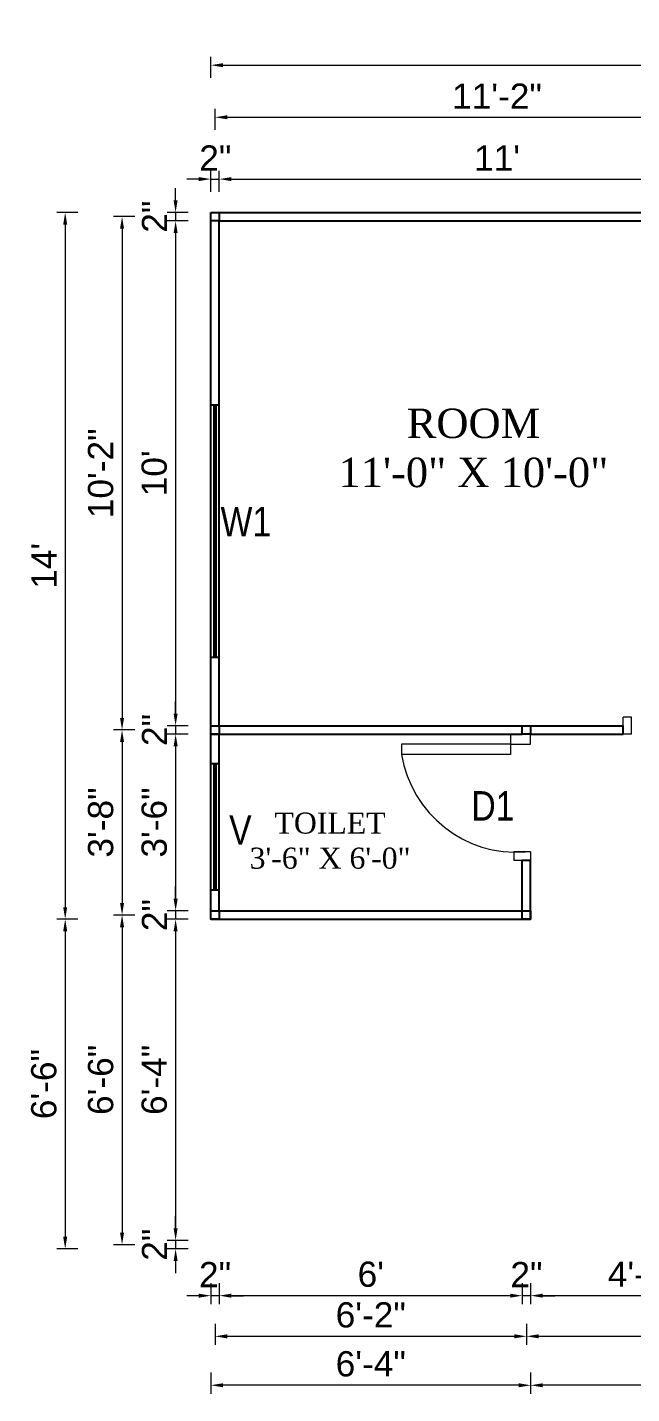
# Model space of a CAD drawing. Header units: inches. Extents: x 367408 to 389323, y -53247 to -41521.
# Drawn here: x 377338.2 to 377481.8, y -51768.1 to -51443.4 of the extents above; entities that cross this region are included whole.
import ezdxf

# ---------------------------------------------------------------- set-up
doc = ezdxf.new("R2010")
doc.units = ezdxf.units.IN
doc.header["$LTSCALE"] = 2
doc.header["$MEASUREMENT"] = 0
doc.header["$PDMODE"] = 34
doc.layers.get('DEFPOINTS').update_dxf_attribs({"color": 141, "linetype": 'CONTINUOUS'})
for name, color, linetype, lineweight in [('dimension', 160, 'CONTINUOUS', 15), ('OUTLINE', 1, 'CONTINUOUS', 25), ('steps', 253, 'CONTINUOUS', 20)]:
    doc.layers.add(name, color=color, linetype=linetype, lineweight=lineweight)
doc.styles.add('Lettring Text', font='arial.ttf')
doc.styles.get("Standard").update_dxf_attribs({"font": 'ARIALN.TTF'})
doc.dimstyles.new('Copy of Standard', dxfattribs={"dimtxt": 6, "dimasz": 2.875, "dimexe": 2, "dimexo": 4, "dimgap": 2, "dimtad": 1, "dimdec": 0, "dimrnd": 1, "dimzin": 0, "dimdsep": 46, "dimlunit": 4, "dimtxsty": 'Lettring Text', "dimcen": 0.1, "dimclrd": 7, "dimclre": 7, "dimclrt": 7, "dimazin": 0, "dimtfac": 0.645, "dimtdec": 0, "dimtmove": 1, "dimatfit": 0, "dimfxl": 3, "dimfxlon": 1, "dimtfillclr": 256, "dimtolj": 1, "dimtzin": 0, "dimlwd": -1, "dimlwe": -1, "dimarcsym": 2})

# ---------------------------------------------------------------- blocks, each defined once
blk = doc.blocks.new('*D1065')
at = {"layer": 'DEFPOINTS', "color": 0, "ltscale": 0.5, "transparency": 16777216}
for p in [(377383.84, -51479.43), (377381.84, -51487.36), (377383.84, -51487.36)]:
    blk.add_point(p, dxfattribs=at)
at = {"layer": 'steps', "color": 7, "ltscale": 0.5, "transparency": 16777216}
for p, q in [((377381.84, -51482.43), (377381.84, -51477.43)), ((377383.84, -51482.43), (377383.84, -51477.43)), ((377378.97, -51479.43), (377376.09, -51479.43)), ((377381.84, -51479.43), (377383.84, -51479.43)), ((377386.72, -51479.43), (377389.59, -51479.43))]:
    blk.add_line(p, q, dxfattribs=at)
for points in [[(377378.97, -51478.95), (377378.97, -51479.91), (377381.84, -51479.43)], [(377386.72, -51478.95), (377386.72, -51479.91), (377383.84, -51479.43)]]:
    blk.add_solid(points, dxfattribs=at)
at = {"layer": 'steps', "color": 7, "ltscale": 0.5, "transparency": 16777216, "insert": (377382.9, -51474.42), "char_height": 6, "attachment_point": 5, "style": 'Lettring Text'}
blk.add_mtext('\\A1;2"', dxfattribs=at)
blk = doc.blocks.new('*D1070')
at = {"layer": 'DEFPOINTS', "color": 0, "ltscale": 0.5, "transparency": 16777216}
for p in [(377515.84, -51479.43), (377383.84, -51487.36), (377515.84, -51487.36)]:
    blk.add_point(p, dxfattribs=at)
at = {"layer": 'steps', "color": 7, "ltscale": 0.5, "transparency": 16777216}
for p, q in [((377383.84, -51482.43), (377383.84, -51477.43)), ((377515.84, -51482.43), (377515.84, -51477.43)), ((377386.72, -51479.43), (377512.97, -51479.43))]:
    blk.add_line(p, q, dxfattribs=at)
for points in [[(377386.72, -51478.95), (377386.72, -51479.91), (377383.84, -51479.43)], [(377512.97, -51478.95), (377512.97, -51479.91), (377515.84, -51479.43)]]:
    blk.add_solid(points, dxfattribs=at)
at = {"layer": 'steps', "color": 7, "ltscale": 0.5, "transparency": 16777216, "insert": (377449.84, -51474.42), "char_height": 6, "attachment_point": 5, "style": 'Lettring Text'}
blk.add_mtext("\\A1;11'", dxfattribs=at)
blk = doc.blocks.new('*D1066')
at = {"layer": 'DEFPOINTS', "color": 0, "ltscale": 0.5, "transparency": 16777216}
for p in [(377516.84, -51464.74), (377382.84, -51488.36), (377516.84, -51488.36)]:
    blk.add_point(p, dxfattribs=at)
at = {"layer": 'steps', "color": 7, "ltscale": 0.5, "transparency": 16777216}
for p, q in [((377382.84, -51467.74), (377382.84, -51462.74)), ((377385.72, -51464.74), (377513.97, -51464.74)), ((377516.84, -51467.74), (377516.84, -51462.74))]:
    blk.add_line(p, q, dxfattribs=at)
for points in [[(377385.72, -51464.26), (377385.72, -51465.21), (377382.84, -51464.74)], [(377513.97, -51464.26), (377513.97, -51465.21), (377516.84, -51464.74)]]:
    blk.add_solid(points, dxfattribs=at)
at = {"layer": 'steps', "color": 7, "ltscale": 0.5, "transparency": 16777216, "insert": (377449.84, -51459.72), "char_height": 6, "attachment_point": 5, "style": 'Lettring Text'}
blk.add_mtext('\\A1;11\'-2"', dxfattribs=at)
blk = doc.blocks.new('*D1069')
at = {"layer": 'DEFPOINTS', "color": 0, "ltscale": 0.5, "transparency": 16777216}
for p in [(377689.84, -51452.36), (377381.84, -51487.36), (377689.84, -51487.36)]:
    blk.add_point(p, dxfattribs=at)
at = {"layer": 'steps', "color": 7, "ltscale": 0.5, "transparency": 16777216}
for p, q in [((377381.84, -51455.36), (377381.84, -51450.36)), ((377689.84, -51455.36), (377689.84, -51450.36)), ((377384.72, -51452.36), (377686.97, -51452.36))]:
    blk.add_line(p, q, dxfattribs=at)
for points in [[(377384.72, -51451.88), (377384.72, -51452.84), (377381.84, -51452.36)], [(377686.97, -51451.88), (377686.97, -51452.84), (377689.84, -51452.36)]]:
    blk.add_solid(points, dxfattribs=at)
at = {"layer": 'steps', "color": 7, "ltscale": 0.5, "transparency": 16777216, "insert": (377535.84, -51447.29), "char_height": 6, "attachment_point": 5, "style": 'Lettring Text'}
blk.add_mtext('\\A1;25\'-8"', dxfattribs=at)
blk = doc.blocks.new('*D1096')
at = {"layer": 'DEFPOINTS', "color": 0, "ltscale": 0.5, "transparency": 16777216}
for p in [(377515.84, -51611.36), (377457.84, -51655.36), (377457.84, -51744.83)]:
    blk.add_point(p, dxfattribs=at)
at = {"layer": 'steps', "color": 7, "ltscale": 0.5, "transparency": 16777216}
for p, q in [((377457.84, -51741.83), (377457.84, -51746.83)), ((377515.84, -51741.83), (377515.84, -51746.83)), ((377512.97, -51744.83), (377460.72, -51744.83))]:
    blk.add_line(p, q, dxfattribs=at)
for points in [[(377460.72, -51744.35), (377460.72, -51745.31), (377457.84, -51744.83)], [(377512.97, -51744.35), (377512.97, -51745.31), (377515.84, -51744.83)]]:
    blk.add_solid(points, dxfattribs=at)
at = {"layer": 'steps', "color": 7, "ltscale": 0.5, "transparency": 16777216, "insert": (377486.84, -51739.76), "char_height": 6, "attachment_point": 5, "style": 'Lettring Text'}
blk.add_mtext('\\A1;4\'-10"', dxfattribs=at)
blk = doc.blocks.new('*D1097')
at = {"layer": 'DEFPOINTS', "color": 0, "ltscale": 0.5, "transparency": 16777216}
for p in [(377455.84, -51655.36), (377457.84, -51655.36), (377455.84, -51744.83)]:
    blk.add_point(p, dxfattribs=at)
at = {"layer": 'steps', "color": 7, "ltscale": 0.5, "transparency": 16777216}
for p, q in [((377455.84, -51741.83), (377455.84, -51746.83)), ((377457.84, -51741.83), (377457.84, -51746.83)), ((377452.97, -51744.83), (377450.09, -51744.83)), ((377457.84, -51744.83), (377455.84, -51744.83)), ((377460.72, -51744.83), (377463.59, -51744.83))]:
    blk.add_line(p, q, dxfattribs=at)
for points in [[(377452.97, -51744.35), (377452.97, -51745.31), (377455.84, -51744.83)], [(377460.72, -51744.35), (377460.72, -51745.31), (377457.84, -51744.83)]]:
    blk.add_solid(points, dxfattribs=at)
at = {"layer": 'steps', "color": 7, "ltscale": 0.5, "transparency": 16777216, "insert": (377456.84, -51739.82), "char_height": 6, "attachment_point": 5, "style": 'Lettring Text'}
blk.add_mtext('\\A1;2"', dxfattribs=at)
blk = doc.blocks.new('*D1098')
at = {"layer": 'DEFPOINTS', "color": 0, "ltscale": 0.5, "transparency": 16777216}
for p in [(377383.84, -51655.36), (377455.84, -51655.36), (377383.84, -51744.83)]:
    blk.add_point(p, dxfattribs=at)
at = {"layer": 'steps', "color": 7, "ltscale": 0.5, "transparency": 16777216}
for p, q in [((377383.84, -51741.83), (377383.84, -51746.83)), ((377455.84, -51741.83), (377455.84, -51746.83)), ((377452.97, -51744.83), (377386.72, -51744.83))]:
    blk.add_line(p, q, dxfattribs=at)
for points in [[(377386.72, -51744.35), (377386.72, -51745.31), (377383.84, -51744.83)], [(377452.97, -51744.35), (377452.97, -51745.31), (377455.84, -51744.83)]]:
    blk.add_solid(points, dxfattribs=at)
at = {"layer": 'steps', "color": 7, "ltscale": 0.5, "transparency": 16777216, "insert": (377419.84, -51739.76), "char_height": 6, "attachment_point": 5, "style": 'Lettring Text'}
blk.add_mtext("\\A1;6'", dxfattribs=at)
blk = doc.blocks.new('*D1099')
at = {"layer": 'DEFPOINTS', "color": 0, "ltscale": 0.5, "transparency": 16777216}
for p in [(377381.84, -51655.36), (377383.84, -51655.36), (377381.84, -51744.83)]:
    blk.add_point(p, dxfattribs=at)
at = {"layer": 'steps', "color": 7, "ltscale": 0.5, "transparency": 16777216}
for p, q in [((377381.84, -51741.83), (377381.84, -51746.83)), ((377383.84, -51741.83), (377383.84, -51746.83)), ((377378.97, -51744.83), (377376.09, -51744.83)), ((377383.84, -51744.83), (377381.84, -51744.83)), ((377386.72, -51744.83), (377389.59, -51744.83))]:
    blk.add_line(p, q, dxfattribs=at)
for points in [[(377378.97, -51744.35), (377378.97, -51745.31), (377381.84, -51744.83)], [(377386.72, -51744.35), (377386.72, -51745.31), (377383.84, -51744.83)]]:
    blk.add_solid(points, dxfattribs=at)
at = {"layer": 'steps', "color": 7, "ltscale": 0.5, "transparency": 16777216, "insert": (377382.84, -51739.82), "char_height": 6, "attachment_point": 5, "style": 'Lettring Text'}
blk.add_mtext('\\A1;2"', dxfattribs=at)
blk = doc.blocks.new('*D1078')
at = {"layer": 'DEFPOINTS', "color": 0, "ltscale": 0.5, "transparency": 16777216}
for p in [(377382.84, -51654.36), (377456.84, -51654.36), (377456.84, -51754.49)]:
    blk.add_point(p, dxfattribs=at)
at = {"layer": 'steps', "color": 7, "ltscale": 0.5, "transparency": 16777216}
for p, q in [((377382.84, -51751.49), (377382.84, -51756.49)), ((377456.84, -51751.49), (377456.84, -51756.49)), ((377385.72, -51754.49), (377453.97, -51754.49))]:
    blk.add_line(p, q, dxfattribs=at)
for points in [[(377385.72, -51754.01), (377385.72, -51754.97), (377382.84, -51754.49)], [(377453.97, -51754.01), (377453.97, -51754.97), (377456.84, -51754.49)]]:
    blk.add_solid(points, dxfattribs=at)
at = {"layer": 'steps', "color": 7, "ltscale": 0.5, "transparency": 16777216, "insert": (377419.84, -51749.43), "char_height": 6, "attachment_point": 5, "style": 'Lettring Text'}
blk.add_mtext('\\A1;6\'-2"', dxfattribs=at)
blk = doc.blocks.new('*D1079')
at = {"layer": 'DEFPOINTS', "color": 0, "ltscale": 0.5, "transparency": 16777216}
for p in [(377516.84, -51610.36), (377456.84, -51654.36), (377516.84, -51754.49)]:
    blk.add_point(p, dxfattribs=at)
at = {"layer": 'steps', "color": 7, "ltscale": 0.5, "transparency": 16777216}
for p, q in [((377456.84, -51751.49), (377456.84, -51756.49)), ((377516.84, -51751.49), (377516.84, -51756.49)), ((377459.72, -51754.49), (377513.97, -51754.49))]:
    blk.add_line(p, q, dxfattribs=at)
for points in [[(377459.72, -51754.01), (377459.72, -51754.97), (377456.84, -51754.49)], [(377513.97, -51754.01), (377513.97, -51754.97), (377516.84, -51754.49)]]:
    blk.add_solid(points, dxfattribs=at)
at = {"layer": 'steps', "color": 7, "ltscale": 0.5, "transparency": 16777216, "insert": (377486.84, -51749.44), "char_height": 6, "attachment_point": 5, "style": 'Lettring Text'}
blk.add_mtext("\\A1;5'", dxfattribs=at)
blk = doc.blocks.new('*D1083')
at = {"layer": 'DEFPOINTS', "color": 0, "ltscale": 0.5, "transparency": 16777216}
for p in [(377457.84, -51655.36), (377553.84, -51733.71), (377457.84, -51766.12)]:
    blk.add_point(p, dxfattribs=at)
at = {"layer": 'steps', "color": 7, "ltscale": 0.5, "transparency": 16777216}
for p, q in [((377457.84, -51763.12), (377457.84, -51768.12)), ((377553.84, -51763.12), (377553.84, -51768.12)), ((377550.97, -51766.12), (377460.72, -51766.12))]:
    blk.add_line(p, q, dxfattribs=at)
for points in [[(377460.72, -51765.64), (377460.72, -51766.6), (377457.84, -51766.12)], [(377550.97, -51765.64), (377550.97, -51766.6), (377553.84, -51766.12)]]:
    blk.add_solid(points, dxfattribs=at)
at = {"layer": 'steps', "color": 7, "ltscale": 0.5, "transparency": 16777216, "insert": (377505.84, -51761.06), "char_height": 6, "attachment_point": 5, "style": 'Lettring Text'}
blk.add_mtext("\\A1;8'", dxfattribs=at)
blk = doc.blocks.new('*D1084')
at = {"layer": 'DEFPOINTS', "color": 0, "ltscale": 0.5, "transparency": 16777216}
for p in [(377381.84, -51655.36), (377457.84, -51655.36), (377381.84, -51766.12)]:
    blk.add_point(p, dxfattribs=at)
at = {"layer": 'steps', "color": 7, "ltscale": 0.5, "transparency": 16777216}
for p, q in [((377381.84, -51763.12), (377381.84, -51768.12)), ((377457.84, -51763.12), (377457.84, -51768.12)), ((377454.97, -51766.12), (377384.72, -51766.12))]:
    blk.add_line(p, q, dxfattribs=at)
for points in [[(377384.72, -51765.64), (377384.72, -51766.6), (377381.84, -51766.12)], [(377454.97, -51765.64), (377454.97, -51766.6), (377457.84, -51766.12)]]:
    blk.add_solid(points, dxfattribs=at)
at = {"layer": 'steps', "color": 7, "ltscale": 0.5, "transparency": 16777216, "insert": (377419.84, -51761.06), "char_height": 6, "attachment_point": 5, "style": 'Lettring Text'}
blk.add_mtext('\\A1;6\'-4"', dxfattribs=at)
blk = doc.blocks.new('*D1089')
at = {"layer": 'DEFPOINTS', "color": 0, "ltscale": 0.5, "transparency": 16777216}
for p in [(377381.84, -51487.36), (377373.46, -51489.36), (377381.84, -51489.36)]:
    blk.add_point(p, dxfattribs=at)
at = {"layer": 'steps', "color": 7, "ltscale": 0.5, "transparency": 16777216}
for p, q in [((377373.46, -51484.49), (377373.46, -51481.61)), ((377376.46, -51487.36), (377371.46, -51487.36)), ((377373.46, -51487.36), (377373.46, -51489.36)), ((377376.46, -51489.36), (377371.46, -51489.36)), ((377373.46, -51492.24), (377373.46, -51495.11))]:
    blk.add_line(p, q, dxfattribs=at)
for points in [[(377372.99, -51484.49), (377373.94, -51484.49), (377373.46, -51487.36)], [(377372.99, -51492.24), (377373.94, -51492.24), (377373.46, -51489.36)]]:
    blk.add_solid(points, dxfattribs=at)
at = {"layer": 'steps', "color": 7, "ltscale": 0.5, "transparency": 16777216, "insert": (377368.45, -51488.36), "char_height": 6, "attachment_point": 5, "rotation": 90, "style": 'Lettring Text'}
blk.add_mtext('\\A1;2"', dxfattribs=at)
blk = doc.blocks.new('*D1090')
at = {"layer": 'DEFPOINTS', "color": 0, "ltscale": 0.5, "transparency": 16777216}
for p in [(377381.84, -51489.36), (377373.46, -51609.36), (377381.84, -51609.36)]:
    blk.add_point(p, dxfattribs=at)
at = {"layer": 'steps', "color": 7, "ltscale": 0.5, "transparency": 16777216}
for p, q in [((377376.46, -51489.36), (377371.46, -51489.36)), ((377373.46, -51492.24), (377373.46, -51606.49)), ((377376.46, -51609.36), (377371.46, -51609.36))]:
    blk.add_line(p, q, dxfattribs=at)
for points in [[(377372.99, -51492.24), (377373.94, -51492.24), (377373.46, -51489.36)], [(377372.99, -51606.49), (377373.94, -51606.49), (377373.46, -51609.36)]]:
    blk.add_solid(points, dxfattribs=at)
at = {"layer": 'steps', "color": 7, "ltscale": 0.5, "transparency": 16777216, "insert": (377368.4, -51549.36), "char_height": 6, "attachment_point": 5, "rotation": 90, "style": 'Lettring Text'}
blk.add_mtext("\\A1;10'", dxfattribs=at)
blk = doc.blocks.new('*D1091')
at = {"layer": 'DEFPOINTS', "color": 0, "ltscale": 0.5, "transparency": 16777216}
for p in [(377373.46, -51611.36), (377381.84, -51609.36), (377381.84, -51611.36)]:
    blk.add_point(p, dxfattribs=at)
at = {"layer": 'steps', "color": 7, "ltscale": 0.5, "transparency": 16777216}
for p, q in [((377373.46, -51606.49), (377373.46, -51603.61)), ((377376.46, -51609.36), (377371.46, -51609.36)), ((377376.46, -51611.36), (377371.46, -51611.36)), ((377373.46, -51609.36), (377373.46, -51611.36)), ((377373.46, -51614.24), (377373.46, -51617.11))]:
    blk.add_line(p, q, dxfattribs=at)
for points in [[(377372.99, -51606.49), (377373.94, -51606.49), (377373.46, -51609.36)], [(377372.99, -51614.24), (377373.94, -51614.24), (377373.46, -51611.36)]]:
    blk.add_solid(points, dxfattribs=at)
at = {"layer": 'steps', "color": 7, "ltscale": 0.5, "transparency": 16777216, "insert": (377368.45, -51610.36), "char_height": 6, "attachment_point": 5, "rotation": 90, "style": 'Lettring Text'}
blk.add_mtext('\\A1;2"', dxfattribs=at)
blk = doc.blocks.new('*D1092')
at = {"layer": 'DEFPOINTS', "color": 0, "ltscale": 0.5, "transparency": 16777216}
for p in [(377381.84, -51611.36), (377373.46, -51653.36), (377381.84, -51653.36)]:
    blk.add_point(p, dxfattribs=at)
at = {"layer": 'steps', "color": 7, "ltscale": 0.5, "transparency": 16777216}
for p, q in [((377376.46, -51611.36), (377371.46, -51611.36)), ((377373.46, -51614.24), (377373.46, -51650.49)), ((377376.46, -51653.36), (377371.46, -51653.36))]:
    blk.add_line(p, q, dxfattribs=at)
for points in [[(377372.99, -51614.24), (377373.94, -51614.24), (377373.46, -51611.36)], [(377372.99, -51650.49), (377373.94, -51650.49), (377373.46, -51653.36)]]:
    blk.add_solid(points, dxfattribs=at)
at = {"layer": 'steps', "color": 7, "ltscale": 0.5, "transparency": 16777216, "insert": (377368.4, -51632.36), "char_height": 6, "attachment_point": 5, "rotation": 90, "style": 'Lettring Text'}
blk.add_mtext('\\A1;3\'-6"', dxfattribs=at)
blk = doc.blocks.new('*D1093')
at = {"layer": 'DEFPOINTS', "color": 0, "ltscale": 0.5, "transparency": 16777216}
for p in [(377381.84, -51653.36), (377373.46, -51655.36), (377381.84, -51655.36)]:
    blk.add_point(p, dxfattribs=at)
at = {"layer": 'steps', "color": 7, "ltscale": 0.5, "transparency": 16777216}
for p, q in [((377373.46, -51650.49), (377373.46, -51647.61)), ((377376.46, -51653.36), (377371.46, -51653.36)), ((377373.46, -51653.36), (377373.46, -51655.36)), ((377376.46, -51655.36), (377371.46, -51655.36)), ((377373.46, -51658.24), (377373.46, -51661.11))]:
    blk.add_line(p, q, dxfattribs=at)
for points in [[(377372.99, -51650.49), (377373.94, -51650.49), (377373.46, -51653.36)], [(377372.99, -51658.24), (377373.94, -51658.24), (377373.46, -51655.36)]]:
    blk.add_solid(points, dxfattribs=at)
at = {"layer": 'steps', "color": 7, "ltscale": 0.5, "transparency": 16777216, "insert": (377368.45, -51654.36), "char_height": 6, "attachment_point": 5, "rotation": 90, "style": 'Lettring Text'}
blk.add_mtext('\\A1;2"', dxfattribs=at)
blk = doc.blocks.new('*D1094')
at = {"layer": 'DEFPOINTS', "color": 0, "ltscale": 0.5, "transparency": 16777216}
for p in [(377381.84, -51655.36), (377373.46, -51731.71), (377553.84, -51731.71)]:
    blk.add_point(p, dxfattribs=at)
at = {"layer": 'steps', "color": 7, "ltscale": 0.5, "transparency": 16777216}
for p, q in [((377376.46, -51655.36), (377371.46, -51655.36)), ((377373.46, -51658.24), (377373.46, -51728.83)), ((377376.46, -51731.71), (377371.46, -51731.71))]:
    blk.add_line(p, q, dxfattribs=at)
for points in [[(377372.99, -51658.24), (377373.94, -51658.24), (377373.46, -51655.36)], [(377372.99, -51728.83), (377373.94, -51728.83), (377373.46, -51731.71)]]:
    blk.add_solid(points, dxfattribs=at)
at = {"layer": 'steps', "color": 7, "ltscale": 0.5, "transparency": 16777216, "insert": (377368.4, -51693.53), "char_height": 6, "attachment_point": 5, "rotation": 90, "style": 'Lettring Text'}
blk.add_mtext('\\A1;6\'-4"', dxfattribs=at)
blk = doc.blocks.new('*D1107')
at = {"layer": 'DEFPOINTS', "color": 0, "ltscale": 0.5, "transparency": 16777216}
for p in [(377373.46, -51733.71), (377553.84, -51731.71), (377553.84, -51733.71)]:
    blk.add_point(p, dxfattribs=at)
at = {"layer": 'steps', "color": 7, "ltscale": 0.5, "transparency": 16777216}
for p, q in [((377373.46, -51728.83), (377373.46, -51725.96)), ((377376.46, -51731.71), (377371.46, -51731.71)), ((377376.46, -51733.71), (377371.46, -51733.71)), ((377373.46, -51731.71), (377373.46, -51733.71)), ((377373.46, -51736.58), (377373.46, -51739.46))]:
    blk.add_line(p, q, dxfattribs=at)
for points in [[(377372.99, -51728.83), (377373.94, -51728.83), (377373.46, -51731.71)], [(377372.99, -51736.58), (377373.94, -51736.58), (377373.46, -51733.71)]]:
    blk.add_solid(points, dxfattribs=at)
at = {"layer": 'steps', "color": 7, "ltscale": 0.5, "transparency": 16777216, "insert": (377368.45, -51732.71), "char_height": 6, "attachment_point": 5, "rotation": 90, "style": 'Lettring Text'}
blk.add_mtext('\\A1;2"', dxfattribs=at)
blk = doc.blocks.new('*D1108')
at = {"layer": 'DEFPOINTS', "color": 0, "ltscale": 0.5, "transparency": 16777216}
for p in [(377382.84, -51488.36), (377360.73, -51610.36), (377382.84, -51610.36)]:
    blk.add_point(p, dxfattribs=at)
at = {"layer": 'steps', "color": 7, "ltscale": 0.5, "transparency": 16777216}
for p, q in [((377363.73, -51488.36), (377358.73, -51488.36)), ((377360.73, -51491.24), (377360.73, -51607.49)), ((377363.73, -51610.36), (377358.73, -51610.36))]:
    blk.add_line(p, q, dxfattribs=at)
for points in [[(377360.25, -51491.24), (377361.21, -51491.24), (377360.73, -51488.36)], [(377360.25, -51607.49), (377361.21, -51607.49), (377360.73, -51610.36)]]:
    blk.add_solid(points, dxfattribs=at)
at = {"layer": 'steps', "color": 7, "ltscale": 0.5, "transparency": 16777216, "insert": (377355.67, -51549.36), "char_height": 6, "attachment_point": 5, "rotation": 90, "style": 'Lettring Text'}
blk.add_mtext('\\A1;10\'-2"', dxfattribs=at)
blk = doc.blocks.new('*D1109')
at = {"layer": 'DEFPOINTS', "color": 0, "ltscale": 0.5, "transparency": 16777216}
for p in [(377382.84, -51610.36), (377360.73, -51654.36), (377382.84, -51654.36)]:
    blk.add_point(p, dxfattribs=at)
at = {"layer": 'steps', "color": 7, "ltscale": 0.5, "transparency": 16777216}
for p, q in [((377363.73, -51610.36), (377358.73, -51610.36)), ((377360.73, -51613.24), (377360.73, -51651.49)), ((377363.73, -51654.36), (377358.73, -51654.36))]:
    blk.add_line(p, q, dxfattribs=at)
for points in [[(377360.25, -51613.24), (377361.21, -51613.24), (377360.73, -51610.36)], [(377360.25, -51651.49), (377361.21, -51651.49), (377360.73, -51654.36)]]:
    blk.add_solid(points, dxfattribs=at)
at = {"layer": 'steps', "color": 7, "ltscale": 0.5, "transparency": 16777216, "insert": (377355.67, -51632.36), "char_height": 6, "attachment_point": 5, "rotation": 90, "style": 'Lettring Text'}
blk.add_mtext('\\A1;3\'-8"', dxfattribs=at)
blk = doc.blocks.new('*D1110')
at = {"layer": 'DEFPOINTS', "color": 0, "ltscale": 0.5, "transparency": 16777216}
for p in [(377382.84, -51654.36), (377360.73, -51732.71), (377554.84, -51732.71)]:
    blk.add_point(p, dxfattribs=at)
at = {"layer": 'steps', "color": 7, "ltscale": 0.5, "transparency": 16777216}
for p, q in [((377363.73, -51654.36), (377358.73, -51654.36)), ((377360.73, -51657.24), (377360.73, -51729.83)), ((377363.73, -51732.71), (377358.73, -51732.71))]:
    blk.add_line(p, q, dxfattribs=at)
for points in [[(377360.25, -51657.24), (377361.21, -51657.24), (377360.73, -51654.36)], [(377360.25, -51729.83), (377361.21, -51729.83), (377360.73, -51732.71)]]:
    blk.add_solid(points, dxfattribs=at)
at = {"layer": 'steps', "color": 7, "ltscale": 0.5, "transparency": 16777216, "insert": (377355.67, -51693.53), "char_height": 6, "attachment_point": 5, "rotation": 90, "style": 'Lettring Text'}
blk.add_mtext('\\A1;6\'-6"', dxfattribs=at)
blk = doc.blocks.new('*D1111')
at = {"layer": 'DEFPOINTS', "color": 0, "ltscale": 0.5, "transparency": 16777216}
for p in [(377381.84, -51487.36), (377347.22, -51655.36), (377381.84, -51655.36)]:
    blk.add_point(p, dxfattribs=at)
at = {"layer": 'steps', "color": 7, "ltscale": 0.5, "transparency": 16777216}
for p, q in [((377350.22, -51487.36), (377345.22, -51487.36)), ((377347.22, -51490.24), (377347.22, -51652.49)), ((377350.22, -51655.36), (377345.22, -51655.36))]:
    blk.add_line(p, q, dxfattribs=at)
for points in [[(377346.74, -51490.24), (377347.7, -51490.24), (377347.22, -51487.36)], [(377346.74, -51652.49), (377347.7, -51652.49), (377347.22, -51655.36)]]:
    blk.add_solid(points, dxfattribs=at)
at = {"layer": 'steps', "color": 7, "ltscale": 0.5, "transparency": 16777216, "insert": (377342.21, -51571.36), "char_height": 6, "attachment_point": 5, "rotation": 90, "style": 'Lettring Text'}
blk.add_mtext("\\A1;14'", dxfattribs=at)
blk = doc.blocks.new('*D1100')
at = {"layer": 'DEFPOINTS', "color": 0, "ltscale": 0.5, "transparency": 16777216}
for p in [(377381.84, -51655.36), (377347.22, -51733.71), (377553.84, -51733.71)]:
    blk.add_point(p, dxfattribs=at)
at = {"layer": 'steps', "color": 7, "ltscale": 0.5, "transparency": 16777216}
for p, q in [((377350.22, -51655.36), (377345.22, -51655.36)), ((377347.22, -51658.24), (377347.22, -51730.83)), ((377350.22, -51733.71), (377345.22, -51733.71))]:
    blk.add_line(p, q, dxfattribs=at)
for points in [[(377346.74, -51658.24), (377347.7, -51658.24), (377347.22, -51655.36)], [(377346.74, -51730.83), (377347.7, -51730.83), (377347.22, -51733.71)]]:
    blk.add_solid(points, dxfattribs=at)
at = {"layer": 'steps', "color": 7, "ltscale": 0.5, "transparency": 16777216, "insert": (377342.16, -51694.53), "char_height": 6, "attachment_point": 5, "rotation": 90, "style": 'Lettring Text'}
blk.add_mtext('\\A1;6\'-6"', dxfattribs=at)

msp = doc.modelspace()

# ---------------------------------------------------------------- linework, layer by layer
at = {"layer": 'dimension', "ltscale": 7}
for p, q in [((377481.84, -51607.36), (377479.84, -51607.36)), ((377479.84, -51611.36), (377479.84, -51607.36)), ((377481.84, -51611.36), (377481.84, -51607.36)), ((377453.04, -51611.36), (377453.04, -51613.76)), ((377457.84, -51611.36), (377453.04, -51611.36)), ((377457.84, -51613.76), (377457.84, -51611.36)), ((377481.84, -51611.36), (377479.84, -51611.36)), ((377453.04, -51613.76), (377427.17, -51613.76)), ((377427.17, -51613.76), (377427.17, -51616.16)), ((377453.04, -51613.76), (377457.84, -51613.76)), ((377453.04, -51613.76), (377453.04, -51616.16)), ((377453.04, -51616.16), (377427.17, -51616.16)), ((377457.84, -51639.36), (377453.84, -51639.36)), ((377453.84, -51639.36), (377453.84, -51641.36)), ((377457.84, -51639.36), (377457.84, -51641.36)), ((377457.84, -51641.36), (377453.84, -51641.36))]:
    msp.add_line(p, q, dxfattribs=at)
msp.add_arc((377454.49, -51611.77), 27.67, 189.1337, 274.3044, dxfattribs=at)
at = {"layer": 'OUTLINE'}
for p, q in [((377381.84, -51611.36), (377381.84, -51487.36)), ((377381.84, -51487.36), (377689.84, -51487.36)), ((377383.84, -51609.36), (377383.84, -51489.36)), ((377383.84, -51489.36), (377515.84, -51489.36)), ((377381.84, -51533.06), (377383.84, -51533.06)), ((377382.59, -51593.06), (377382.59, -51533.06)), ((377383.09, -51593.06), (377383.09, -51533.06)), ((377381.84, -51593.06), (377383.84, -51593.06)), ((377381.84, -51611.36), (377455.84, -51611.36)), ((377381.84, -51655.36), (377381.84, -51611.36)), ((377383.84, -51609.36), (377479.84, -51609.36)), ((377383.84, -51653.36), (377383.84, -51611.36)), ((377457.84, -51611.36), (377479.84, -51611.36)), ((377479.84, -51611.36), (377479.84, -51609.36)), ((377381.84, -51618.36), (377383.84, -51618.36)), ((377382.59, -51648.36), (377382.59, -51618.36)), ((377383.09, -51648.36), (377383.09, -51618.36)), ((377455.84, -51653.36), (377455.84, -51641.36)), ((377457.84, -51641.36), (377455.84, -51641.36)), ((377457.84, -51655.36), (377457.84, -51641.36)), ((377381.84, -51648.36), (377383.84, -51648.36)), ((377383.84, -51653.36), (377455.84, -51653.36)), ((377381.84, -51655.36), (377457.84, -51655.36))]:
    msp.add_line(p, q, dxfattribs=at)
for points in [[(377381.84, -51487.36), (377383.84, -51487.36), (377383.84, -51489.36), (377381.84, -51489.36)], [(377381.84, -51609.36), (377383.84, -51609.36), (377383.84, -51611.36), (377381.84, -51611.36)], [(377455.84, -51609.36), (377457.84, -51609.36), (377457.84, -51611.36), (377455.84, -51611.36)], [(377381.84, -51653.36), (377383.84, -51653.36), (377383.84, -51655.36), (377381.84, -51655.36)], [(377455.84, -51653.36), (377457.84, -51653.36), (377457.84, -51655.36), (377455.84, -51655.36)]]:
    msp.add_lwpolyline(points, close=True, dxfattribs=at)

# ---------------------------------------------------------------- texts
at = {"layer": 'steps', "color": 7, "ltscale": 0.3, "attachment_point": 2}
for s, insert, char_height, width in [('{\\fTimes New Roman|b0|i0|c0|p18;ROOM \\P11\'-0" X 10\'-0"}', (377444.24, -51533.98), 7, 72.2596), ('{\\fTimes New Roman|b0|i0|c0|p18;TOILET\\P3\'-6" X 6\'-0"}', (377410.17, -51630), 5, 55.268)]:
    msp.add_mtext(s, dxfattribs=dict(at, insert=insert, char_height=char_height, width=width))
at = {"layer": 'steps', "color": 7, "ltscale": 0.3, "char_height": 7, "attachment_point": 8}
for s, insert in [('W1', (377390.16, -51564.35)), ('{\\W1;D1}', (377448.86, -51631.91)), ('V', (377388.85, -51637.63))]:
    msp.add_mtext_dynamic_manual_height_columns(s, width=18.6213, gutter_width=40, heights=[0], dxfattribs=dict(at, insert=insert))

# ---------------------------------------------------------------- dimensions: what is measured, and where the dimension line sits
at = {"layer": 'steps', "ltscale": 0.5}
for base, p1, p2, picture, middle in [((377689.84, -51452.36), (377381.84, -51487.36), (377689.84, -51487.36), '*D1069', (377535.84, -51447.29)), ((377516.84, -51464.74), (377382.84, -51488.36), (377516.84, -51488.36), '*D1066', (377449.84, -51459.72)), ((377515.84, -51479.43), (377383.84, -51487.36), (377515.84, -51487.36), '*D1070', (377449.84, -51474.42)), ((377516.84, -51754.49), (377456.84, -51654.36), (377516.84, -51610.36), '*D1079', (377486.84, -51749.44)), ((377457.84, -51744.83), (377515.84, -51611.36), (377457.84, -51655.36), '*D1096', (377486.84, -51739.76)), ((377381.84, -51766.12), (377457.84, -51655.36), (377381.84, -51655.36), '*D1084', (377419.84, -51761.06)), ((377456.84, -51754.49), (377382.84, -51654.36), (377456.84, -51654.36), '*D1078', (377419.84, -51749.43)), ((377383.84, -51744.83), (377455.84, -51655.36), (377383.84, -51655.36), '*D1098', (377419.84, -51739.76)), ((377457.84, -51766.12), (377553.84, -51733.71), (377457.84, -51655.36), '*D1083', (377505.84, -51761.06))]:
    dim = msp.add_linear_dim(base=base, p1=p1, p2=p2, dimstyle='Copy of Standard', dxfattribs=at)
    dim.commit()
    dim.dimension.update_dxf_attribs({"geometry": picture, "text_midpoint": middle})
for base, p1, p2, picture, middle in [((377383.84, -51479.43), (377381.84, -51487.36), (377383.84, -51487.36), '*D1065', (377382.9, -51479.43)), ((377381.84, -51744.83), (377383.84, -51655.36), (377381.84, -51655.36), '*D1099', (377382.84, -51744.83)), ((377455.84, -51744.83), (377457.84, -51655.36), (377455.84, -51655.36), '*D1097', (377456.84, -51744.83))]:
    dim = msp.add_linear_dim(base=base, p1=p1, p2=p2, dimstyle='Copy of Standard', dxfattribs=at)
    dim.commit()
    dim.dimension.update_dxf_attribs({"geometry": picture, "text_midpoint": middle, "dimtype": 160})
for base, p1, p2, picture, middle in [((377373.46, -51489.36), (377381.84, -51487.36), (377381.84, -51489.36), '*D1089', (377373.46, -51488.36)), ((377373.46, -51611.36), (377381.84, -51609.36), (377381.84, -51611.36), '*D1091', (377373.46, -51610.36)), ((377373.46, -51655.36), (377381.84, -51653.36), (377381.84, -51655.36), '*D1093', (377373.46, -51654.36)), ((377373.46, -51733.71), (377553.84, -51731.71), (377553.84, -51733.71), '*D1107', (377373.46, -51732.71))]:
    dim = msp.add_linear_dim(base=base, p1=p1, p2=p2, angle=90, dimstyle='Copy of Standard', dxfattribs=at)
    dim.commit()
    dim.dimension.update_dxf_attribs({"geometry": picture, "text_midpoint": middle, "dimtype": 160})
for base, p1, p2, picture, middle in [((377347.22, -51655.36), (377381.84, -51487.36), (377381.84, -51655.36), '*D1111', (377342.21, -51571.36)), ((377360.73, -51610.36), (377382.84, -51488.36), (377382.84, -51610.36), '*D1108', (377355.67, -51549.36)), ((377373.46, -51609.36), (377381.84, -51489.36), (377381.84, -51609.36), '*D1090', (377368.4, -51549.36)), ((377360.73, -51654.36), (377382.84, -51610.36), (377382.84, -51654.36), '*D1109', (377355.67, -51632.36)), ((377373.46, -51653.36), (377381.84, -51611.36), (377381.84, -51653.36), '*D1092', (377368.4, -51632.36)), ((377347.22, -51733.71), (377381.84, -51655.36), (377553.84, -51733.71), '*D1100', (377342.16, -51694.53)), ((377360.73, -51732.71), (377382.84, -51654.36), (377554.84, -51732.71), '*D1110', (377355.67, -51693.53)), ((377373.46, -51731.71), (377381.84, -51655.36), (377553.84, -51731.71), '*D1094', (377368.4, -51693.53))]:
    dim = msp.add_linear_dim(base=base, p1=p1, p2=p2, angle=90, dimstyle='Copy of Standard', dxfattribs=at)
    dim.commit()
    dim.dimension.update_dxf_attribs({"geometry": picture, "text_midpoint": middle})

doc.saveas('drawing.dxf')
